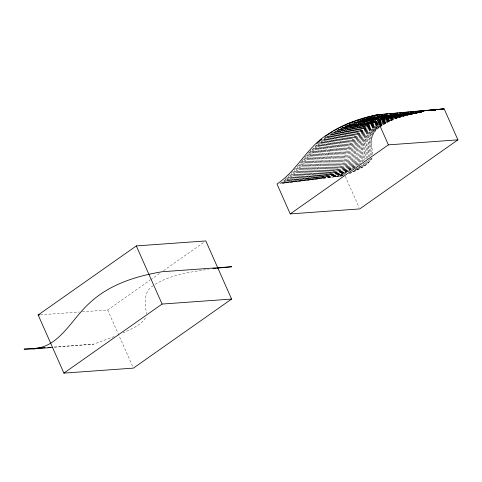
<?xml version="1.0" encoding="UTF-8"?>
<svg xmlns="http://www.w3.org/2000/svg" width="482" height="482" viewBox="0 0 482 482"><rect width="100%" height="100%" fill="white"/><g stroke="black" fill="none" stroke-linecap="round" stroke-linejoin="round"><path stroke-width="0.36" stroke-dasharray="2.41 1.81" d="M372.845 154.469C371.423 144.841 369.23 132.924 379.189 126.754M369.423 156.891C368.254 146.01 367.561 132.936 378.876 126.682M368.465 157.018C367.507 145.636 366.868 132.773 378.81 126.356M367.097 158.536C368.646 154.107 366.669 149.468 367.037 144.931C367.115 137.039 372.249 130.116 378.744 126.031M366.121 158.674C367.718 154.24 365.844 149.559 366.26 145.016C366.447 137.105 371.604 130.206 378.117 126.103M371.977 157.867C367.754 166.326 357.53 169.206 349.727 173.315M370.791 158.464C366.477 166.308 357.023 169.23 349.522 173.122M364.446 160.235C366.79 156.421 365.513 151.86 365.44 147.691C364.766 138.346 370.797 129.953 378.611 125.38M372.014 158.217C367.151 166.67 357.005 169.917 348.727 173.99M145.522 317.813C140.569 325.748 131.05 329.025 123.018 332.917M369.387 159.536C365.802 165.037 359.482 167.844 353.866 170.797M362.446 161.838C365.928 157.933 364.772 152.505 364.627 147.781C364.097 138.406 370.152 130.05 377.984 125.459M301.63 161.319L298.942 164.651M302.015 160.837L306.407 155.457M298.563 165.115L287.899 176.852M308.088 153.457L309.384 151.963M367.423 161.121L362.006 165.844L354.469 170.158M310.251 150.962L311.167 149.962M316.638 144.913C303.841 157.144 295.526 174.068 280.006 183.383M379.099 127.658C370.64 133.628 369.67 144.594 372.321 153.788M287.043 177.617L284.41 179.852M358.741 164.681C363.398 161.47 364.717 155.644 363.868 150.342C362.578 139.66 369.242 129.622 378.575 124.856M365.067 162.765L361.018 165.989L355.981 169.001M153.318 285.669C142.919 291.743 145.052 304.094 146.546 313.939M380.202 126.856C392.348 118.042 407.513 114.909 421.961 112.077M378.948 127.007C368.923 133.056 368.399 145.209 370.519 155.391M379.503 126.603C391.92 117.879 407.314 114.957 421.919 112.035M379.575 126.929C369.555 132.978 369.164 145.148 371.459 155.27M380.129 126.531L387.203 122.205L393.137 119.584M379.436 126.278L385.955 122.356L391.866 119.741M331.393 133.653L328.025 136.045A119.922 92.773 85.9 0 0 318.06 144.757C305.359 157.24 297.171 174.538 281.175 183.491M82.259 311.812L107.667 309.986L149.998 280.205M150.613 279.777L160.428 272.872M163.5 270.709L203.988 242.229M379.689 126.32C392.131 117.722 407.417 114.818 421.997 112.029M354.445 167.772L346.245 172.285L336.575 176.629M336.261 130.851L328.67 135.972A116.951 90.477 85.9 0 0 318.777 144.684C308.384 155.011 301.334 168.308 290.08 177.81A74.644 57.744 85.9 0 1 284.193 182.088L282.012 183.383M331.953 133.255L335.026 131.315M358.361 167.194L360.03 166.139M282.856 183.281L287.182 180.599A74.993 58.015 85.9 0 0 292.839 176.117C303.07 166.796 309.751 154.385 319.488 144.606A114.065 88.242 85.9 0 1 329.308 135.9L337.496 130.381L351.101 123.615M283.693 183.178L288.103 180.467A74.812 57.876 85.9 0 0 293.827 175.972C301.148 169.417 306.51 161.102 312.535 153.433C322.56 140.105 336.243 129.676 351.752 123.537M155.114 284.302C171.212 274.662 190.3 272.011 208.549 269.287M284.531 183.076C295.231 177.484 302.817 167.808 309.703 158.186C321.355 140.889 338.551 127.573 358.445 121.127M285.374 182.967L292.026 178.744A73.818 57.111 85.9 0 0 297.539 174.074C305.787 166.097 311.414 155.927 318.951 147.335C333.026 130.441 354.059 121.5 374.966 116.439M286.212 182.865C296.255 177.713 303.793 169.013 310.101 159.861C319.958 144.931 333.219 131.954 349.884 124.91M377.201 123.434C364.067 128.7 356.065 141.816 356.662 155.74C354.36 168.308 339.702 172.405 329.863 177.46M377.828 123.362C364.717 128.586 356.746 141.732 357.584 155.626C355.379 168.26 340.521 172.273 330.7 177.358M377.846 123.621C365.001 128.827 357.493 141.931 358.5 155.511C356.397 168.218 341.346 172.14 331.538 177.256M377.87 123.88C365.284 129.086 358.247 142.13 359.421 155.397C357.415 168.17 342.166 172.008 332.381 177.153M377.888 124.145C365.579 129.357 359.012 142.335 360.343 155.282C358.433 168.116 342.985 171.875 333.219 177.045M377.912 124.404C365.88 129.646 359.789 142.533 361.265 155.168C359.452 168.067 343.805 171.743 334.056 176.942M378.515 124.067L386.142 120.446M377.93 124.669C366.193 129.953 360.572 142.732 362.187 155.053C360.47 168.019 344.618 171.61 334.9 176.84M378.533 124.332C389.908 118.09 402.795 115.21 415.424 112.71M378.557 124.591C366.826 129.851 361.277 142.666 363.109 154.939C361.494 167.965 345.437 171.478 335.737 176.737M379.159 124.254L387.414 120.289M379.177 124.519C390.534 118.096 403.573 115.427 416.213 112.728M379.195 124.778L382.829 122.741L389.323 120.054M379.214 125.043L383.455 122.663M380.443 124.627C392.709 117.53 406.892 114.77 420.647 112.101M381.069 124.549L390.595 119.898M380.479 125.157C392.818 117.777 407.151 114.716 421.123 112.071M287.049 182.762C298.641 176.996 306.576 166.441 313.674 155.993C327.32 134.647 350.806 121.94 375.05 116.542M336.876 130.459L344.136 126.567M287.893 182.66L296.894 176.804A70.83 54.791 85.9 0 0 302.172 171.996C309.438 164.434 314.427 155.077 321.181 147.1C334.4 130.688 354.493 121.898 374.484 116.921M288.73 182.551C298.894 177.515 306.691 168.923 312.8 159.542C322.181 144.522 335.261 131.562 351.794 124.675M289.568 182.449C301.28 176.852 309.432 166.411 316.222 155.704C328.851 134.894 351.312 122.398 374.532 117.024M290.411 182.347L295.49 179.431L301.732 174.797A66.703 51.604 85.9 0 0 306.715 169.887C313.842 161.783 318.632 151.926 325.892 143.925C338.37 129.544 356.572 121.952 374.598 117.222M291.248 182.244L296.412 179.298L302.72 174.653A65.178 50.423 85.9 0 0 307.709 169.742C320.56 152.354 331.99 132.134 353.704 124.44M292.086 182.136C303.136 176.954 311.474 167.634 317.578 157.277C329.284 135.924 351.396 122.826 374.628 117.421M292.929 182.033C303.262 177.147 311.547 168.79 317.295 159C325.85 143.829 338.659 130.917 354.975 124.284M293.767 181.931L301.545 177.364L307.498 172.598A60.334 46.676 85.9 0 0 312.119 167.634C318.204 160.006 322.325 151.011 328.742 143.624C340.37 129.754 357.602 122.199 374.695 117.536M294.604 181.828L302.497 177.225L308.492 172.454A58.629 45.356 85.9 0 0 313.107 167.495C319.132 159.91 323.121 150.914 329.453 143.546C340.997 129.531 358.361 122.193 375.478 117.572M295.448 181.72C305.154 177.141 313.523 169.791 318.897 160.458C327.218 144.594 339.924 130.724 356.885 124.049M296.285 181.618C308.227 176.376 317.162 166.374 323.03 154.939C335.05 131.399 361.036 120.018 385.745 115.132M297.123 181.515C309.083 176.31 318.138 166.368 323.88 154.843C335.797 130.791 362.446 119.861 387.401 115.059M297.96 181.413C313.933 175.321 321.946 159.922 330.104 146.16A71.167 55.056 85.9 0 1 337.617 137.43C343.756 131.616 351.101 127.242 358.789 123.814M298.804 181.304L307.257 176.532L315.15 170.086A50.351 38.952 85.9 0 0 319.301 165.127L330.845 146.082A69.239 53.562 85.9 0 1 338.28 137.358C345.974 130.013 355.565 125.019 365.452 121.301M299.641 181.202L308.209 176.4L316.15 169.941A48.706 37.68 85.9 0 0 320.277 164.989L331.592 146.004A67.359 52.11 85.9 0 1 338.942 137.286C352.306 124.507 370.67 119.12 388.257 115.065M349.757 170.839L337.412 176.526M300.479 181.099C316.566 175.249 324.741 160.006 332.333 145.925A65.528 50.694 85.9 0 1 339.599 137.213C345.666 131.339 353.017 126.983 360.699 123.579M301.322 180.997C313.348 175.93 323.048 166.38 328.134 154.367C338.683 130.399 365.007 119.801 389.088 115.071M302.16 180.889C312.716 176.177 322.344 168.549 327.176 157.807C333.761 142.298 346.13 129.531 361.97 123.422M302.997 180.786C314.276 175.918 324.229 167.501 328.953 155.951C336.785 136.255 355.782 123.898 375.641 118.608M303.841 180.684C315.12 175.822 325.223 167.489 329.827 155.849C337.364 136.388 355.975 123.946 375.623 118.909M304.678 180.581C315.258 175.876 325.32 168.489 329.875 157.481C335.87 141.883 348.173 129.158 363.88 123.187M305.516 180.473C316.801 175.635 327.218 167.477 331.574 155.65C338.509 136.569 356.493 124.175 375.58 119.205M306.359 180.37C313.396 177.021 320.434 173.104 325.621 167.158A36.867 28.522 85.9 0 0 329.104 162.283C335.99 145.341 346.895 129.152 365.151 123.031M307.197 180.268C314.282 176.9 321.392 172.996 326.615 167.013A35.535 27.492 85.9 0 0 330.062 162.151C333.652 155.692 335.797 148.474 340.129 142.413C348.402 130.453 362.054 123.675 375.55 119.355M308.034 180.166C320.06 175.231 331.032 166.404 334.942 153.601C344.112 127.417 373.677 118.439 398.289 113.866M308.878 180.057C319.47 175.352 330.303 168.393 334.369 156.945C339.346 141.196 351.571 128.549 367.061 122.796M309.715 179.955C320.976 175.129 332.231 167.441 335.954 155.138C341.455 136.882 358.126 124.657 375.954 119.771M310.553 179.852C321.145 175.135 332.303 168.351 336.165 156.728C340.72 140.931 352.926 128.302 368.332 122.639M311.396 179.75C321.982 175.02 333.309 168.332 337.063 156.62C341.889 138.105 357.921 124.965 375.96 120.03M312.234 179.647C322.813 174.906 334.309 168.314 337.96 156.511C342.081 140.66 354.282 128.061 369.604 122.482M313.071 179.539C323.645 174.791 335.315 168.29 338.858 156.403C343.094 138.244 358.572 125.35 375.978 120.199M313.915 179.437C324.476 174.677 336.322 168.272 339.756 156.295C343.708 138.358 358.849 125.483 375.99 120.361M314.752 179.334C325.308 174.562 337.334 168.254 340.66 156.186C344.329 138.473 359.126 125.621 376.002 120.53M315.589 179.232C326.133 174.442 338.34 168.23 341.557 156.078C345.004 138.424 359.729 125.35 376.659 120.614M316.427 179.123C326.959 174.327 339.352 168.206 342.455 155.969C345.449 140.009 357.68 127.459 372.785 122.091M317.27 179.021C327.784 174.207 340.364 168.188 343.353 155.861C346.251 138.683 360.277 125.651 376.653 120.952M346.787 172.628L338.256 176.424M318.108 178.918C328.61 174.086 341.383 168.164 344.25 155.752C346.781 139.762 359.036 127.218 374.056 121.934M318.945 178.816C327.2 174.924 336.153 170.99 341.738 163.446A20.847 16.129 85.9 0 0 344.148 158.801C346.913 141.226 359.042 126.007 376.635 121.283M375.327 121.777C358.62 127.037 347.582 141.798 345.088 158.68A20.045 15.508 85.9 0 1 342.726 163.302C337.111 170.893 328.079 174.797 319.789 178.708M375.966 121.699C359.295 126.911 348.269 141.672 346.034 158.56A19.28 14.918 85.9 0 1 343.714 163.163C338.075 170.803 328.953 174.677 320.626 178.605M376.599 121.621C360.91 126.772 349.07 140.376 347.45 156.891C344.262 168.724 331.435 173.701 321.464 178.503M376.605 121.832C361.181 126.953 349.745 140.533 348.372 156.777C345.269 168.682 332.267 173.574 322.307 178.4M377.243 121.753C361.849 126.832 350.408 140.419 349.293 156.662C346.275 168.646 333.098 173.442 323.145 178.292M377.243 121.958C362.121 127.019 351.095 140.587 350.215 156.548C347.281 168.604 333.924 173.315 323.982 178.189M377.243 122.169C362.386 127.218 351.782 140.756 351.131 156.433C348.287 168.567 334.755 173.189 324.826 178.087M377.243 122.38C362.657 127.429 352.481 140.931 352.053 156.319C349.299 168.525 335.58 173.056 325.663 177.985M377.876 122.091L379.78 121.229M377.243 122.591C362.928 127.652 353.186 141.106 352.975 156.204C350.312 168.483 336.406 172.93 326.501 177.876M377.876 122.301C388.932 117.554 400.753 114.764 412.568 112.625M377.237 122.802C363.205 127.887 353.896 141.28 353.896 156.09C351.324 168.441 337.231 172.797 327.344 177.774M379.78 121.651L381.051 121.072M377.225 123.012C363.488 128.14 354.613 141.461 354.818 155.969C352.336 168.399 338.057 172.67 328.182 177.671M379.774 121.862C390.227 117.295 401.422 114.71 412.604 112.686M377.852 122.934C364.139 128.019 355.288 141.371 355.74 155.855C353.348 168.351 338.882 172.538 329.019 177.569M378.491 122.645C389.51 117.518 401.464 114.764 413.375 112.607M378.478 122.856L390.402 118.289M378.466 123.073L383.594 120.759M378.448 123.284C389.836 117.855 402.265 115.041 414.592 112.692M379.075 123.205L384.871 120.602M379.702 123.127C390.95 117.825 403.157 114.843 415.345 112.613M339.093 176.322L343.744 174.315M339.931 176.213L345.299 173.912M340.774 176.111L343.479 174.954M341.611 176.008L343.66 175.135M114.228 336.563L93.61 344.154L53.918 347.305M377.304 120.373L386.642 117.325L404.561 113.24M377.304 120.536L388.016 117.168L405.44 113.222M377.298 120.874L389.39 117.005L406.308 113.198M379.244 120.47L390.763 116.849L406.459 113.318M377.87 121.464L392.143 116.686L407.284 113.3M378.509 121.386L392.83 116.608L410.905 112.668M353.637 122.729L356.391 121.717M379.147 121.307L394.204 116.451L411.742 112.649M354.951 122.573L360.512 120.536M356.921 122.332L374.43 116.819M358.891 122.097L374.574 117.12M360.205 121.934L373.899 117.506M362.169 121.699L375.424 117.457M364.139 121.458L378.28 117.024L386.528 115.053M366.109 121.223L372.893 118.927L387.48 115.144M367.423 121.066L374.267 118.765L388.317 115.15M369.393 120.825L375.635 118.759M376.285 118.976L393.794 114.487M370.706 120.669L375.605 119.054M376.255 119.126L394.565 114.409M372.676 120.428L379.768 118.126L394.656 114.481M376.605 119.56L389.95 115.746L398.373 113.939M376.611 119.693L391.408 115.59L399.223 113.933M361.187 120.018L363.217 119.373M378.599 119.325L392.137 115.505L400 113.854M361.199 120.151L370.037 117.5M378.599 119.452L393.601 115.349L400.825 113.848M361.205 120.283L374.876 116.337M378.587 119.717L385.955 117.409L400.867 113.915M379.894 119.554L395.788 115.108L404.609 113.306M381.208 119.397L388.703 117.09L405.531 113.282M382.521 119.241L390.077 116.927L406.386 113.258M383.835 119.078L391.45 116.771L407.224 113.24M385.805 118.843L393.517 116.53L410.965 112.728M387.118 118.68L394.891 116.367L411.791 112.71M389.745 118.367L398.325 115.969L413.719 112.674M391.059 118.204L399.012 115.891L413.779 112.722M393.686 117.891L401.765 115.572L415.388 112.661M371.52 119.084L386.624 115.138M395.656 117.65L403.826 115.331L416.195 112.68M394.999 117.729L403.139 115.409L416.171 112.631M396.969 117.494L405.199 115.168L420.611 112.005M399.59 117.174L407.953 114.849L421.172 112.113M376.346 118.409L389.143 115.156M376.328 118.524L392.8 114.421M377.02 118.445L392.86 114.505M367.874 117.837L369.206 117.475M377.707 118.367L393.637 114.427M366.603 118.301L369.959 117.397M380.455 118.048L397.505 113.951M382.515 117.807L399.15 113.86M384.582 117.566L400.054 113.927M378.063 116.12L379.473 115.764M377.418 116.403L380.256 115.686M377.466 116.505L381.045 115.602M377.502 116.602L381.105 115.704M375.351 117.246L381.883 115.626M375.358 117.343L381.931 115.728M376.087 117.265L385.552 115.011M376.816 117.186L384.961 115.21M397.638 116.048L413.646 112.619M399.705 115.807L414.538 112.643M389.86 114.993L392.017 114.499M405.886 115.09L420.629 112.053M377.906 115.921L379.304 115.62M381.762 115.457L383.925 115.005M381.828 115.523L384.003 115.078M401.596 113.77L403.777 113.318M382.612 115.445L384.076 115.15M383.395 115.367L384.871 115.071M407.995 113.162L410.833 112.607M416.936 112.601L419.852 112.083M342.841 175.846L279.873 183.714M40.404 314.818L79.265 312.029M54.508 346.962L93.61 344.154M345.269 176.273L359.132 207.555M107.667 309.986L132.821 366.754M324.133 138.214A126.085 97.545 85.9 0 1 326.218 136.587M326.338 136.918A122.964 95.123 85.9 0 0 317.349 144.835C306.19 155.68 298.617 169.857 286.314 179.575A72.951 56.436 85.9 0 1 280.337 183.594"/><path stroke-width="0.72" d="M316.801 143.588L321.783 139.202M38.162 314.981L136.322 245.922L205.832 240.934L231.595 299.063L133.43 368.121L63.919 373.116L38.162 314.981L39.657 314.873M63.919 373.116L162.085 304.058L231.595 299.063M290.23 213.912L388.39 144.859L457.9 139.864L444.175 108.884C426.907 110.318 409.64 111.794 392.39 113.427C369.923 114.469 347.757 121.47 328.814 133.628C307.51 146.16 297.34 170.55 276.975 184.01L290.23 213.912L359.735 208.917L457.9 139.864M325.464 136.34L329.441 133.55M330.062 133.165L332.526 131.616M333.761 130.839L338.442 128.218M339.075 127.899L349.04 123.284M344.16 125.615L346.01 124.814M349.703 123.031L367.796 117.066M349.697 123.205L353.035 121.94M356.361 120.711L359.62 119.638M362.223 118.783L364.344 118.18M365.754 117.783L367.874 117.186M368.501 116.867L376.062 115.035M369.284 116.789L373.448 115.788M374.833 115.457L376.912 114.957M375.665 115.379L377.768 114.879M375.791 115.469L378.617 114.806M378.882 114.981L380.316 114.65M379.72 114.903L381.172 114.571M379.828 114.993L382.021 114.499M380.171 115.023L382.871 114.421M384.046 114.493L385.425 114.192M384.883 114.415L386.281 114.114M385.022 114.487L387.13 114.035M385.853 114.409L387.98 113.957M389.082 114.029L390.534 113.728M389.926 113.951L391.384 113.65M390.028 114.023L392.24 113.571M390.348 114.047L393.089 113.499M394.24 113.541L395.644 113.264M395.083 113.463L396.493 113.192M395.21 113.523L397.349 113.113M396.047 113.445L398.198 113.035M400.126 112.999L401.602 112.728M399.289 113.077L400.753 112.806M400.385 113.029L402.452 112.649M400.53 113.077L403.307 112.577M404.44 112.595L405.862 112.342M405.41 112.565L407.561 112.192M405.284 112.517L406.712 112.27M406.248 112.493L408.417 112.113M406.356 112.535L409.266 112.035M410.333 112.053L411.821 111.806M410.58 112.077L412.67 111.728M411.55 112.041L414.375 111.577M410.712 112.119L413.52 111.655M411.67 112.077L413.092 111.848M45.097 347.636L24.1 349.143L33.698 348.908L41.952 347.154A63.763 49.327 85.9 0 0 52.363 342.142C67.299 331.779 76.072 315.168 89.459 303.142C109.149 284.494 136.02 276.078 162.229 271.728L231.74 266.733L217.087 268.185M415.604 111.613L417.78 111.27M415.49 111.577L416.93 111.342M416.442 111.535L418.629 111.191M416.647 111.613L420.334 111.035M416.55 111.577L419.485 111.113M417.472 111.535L418.96 111.306M420.774 111.131L422.889 110.806M420.635 111.101L422.039 110.884M421.738 111.083L424.588 110.655M421.611 111.053L423.738 110.727M421.858 111.113L425.443 110.577M422.792 111.065L424.244 110.848M425.696 110.637L427.142 110.42M421.967 111.143L424.13 110.818M425.805 110.667L427.998 110.348M426.745 110.619L429.697 110.191M426.648 110.589L428.847 110.27M427.185 110.637L431.402 110.041M426.841 110.649L430.553 110.113M428.13 110.583L429.552 110.384M430.974 110.185L433.107 109.884M427.305 110.661L429.426 110.36M430.842 110.161L432.252 109.962M428.239 110.607L429.667 110.408M431.812 110.107L433.957 109.806M428.432 110.649L429.878 110.45M432.047 110.149L435.656 109.655M428.341 110.625L429.775 110.426M431.932 110.131L434.806 109.733M432.981 110.095L437.361 109.498M432.149 110.173L436.511 109.577M433.155 110.137L435.373 109.842M436.849 109.643L439.066 109.348M433.071 110.119L435.276 109.818M436.746 109.619L438.21 109.426M433.306 110.179L435.541 109.884M437.035 109.685L440.765 109.191M433.234 110.161L435.463 109.86M436.945 109.667L439.915 109.269M433.921 110.155L435.348 109.968M437.481 109.691L442.47 109.04M433.824 110.143L435.24 109.956M437.367 109.673L441.62 109.119M212.809 268.727L216.358 268.257M434.011 110.173L435.445 109.986M438.307 109.613L440.458 109.336M441.892 109.149L443.32 108.962M434.095 110.161L435.535 109.98M438.415 109.619L440.572 109.342M442.012 109.161L444.175 108.884M33.698 348.908L52.418 347.42M47.995 347.432L50.164 347.275M375.213 115.114L388.39 144.859M136.322 245.922L162.085 304.058"/></g></svg>
